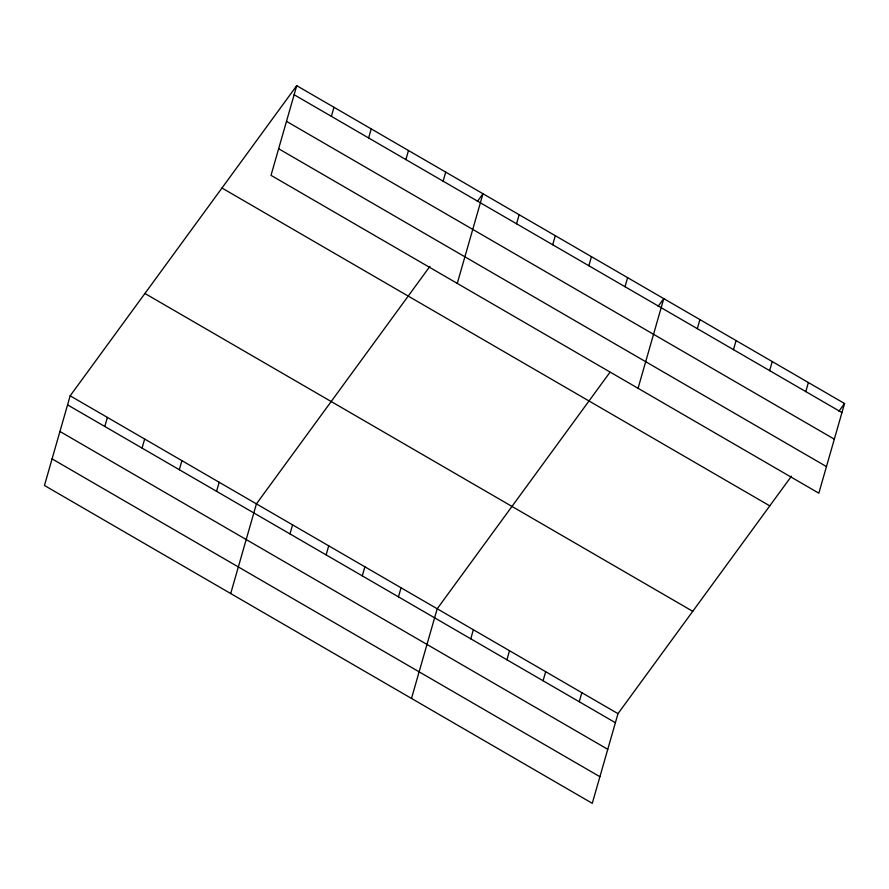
<?xml version="1.0" encoding="UTF-8"?>
<svg xmlns="http://www.w3.org/2000/svg" width="889" height="889" viewBox="0 0 889 889"><rect width="100%" height="100%" fill="white"/><g stroke="black" fill="none" stroke-linecap="round" stroke-linejoin="round"><path stroke-width="1.33" d="M296.726 85.677L271.012 175.344L818.836 493.184L844.55 403.517L296.726 85.677L70.164 395.816L44.45 485.483L592.274 803.323L617.988 713.656L791.488 476.148M104.813 426.487L107.413 417.43M142.073 448.1L144.663 439.033M179.322 469.714L181.923 460.646M216.572 491.328L219.172 482.26M331.375 116.348L333.975 107.291M230.707 593.552L256.421 503.874L429.92 266.367M368.624 137.962L371.224 128.905M289.981 533.911L292.581 524.854M405.884 159.576L408.484 150.519M326.141 554.892L328.741 545.835M443.133 181.189L445.733 172.122M362.301 575.872L364.89 566.815M457.268 283.413L482.983 193.735L477.36 201.447M398.45 596.852L401.05 587.785M516.542 223.784L519.143 214.716M411.496 698.443L437.21 608.765L609.91 372.358M552.702 244.753L555.292 235.696M470.77 638.802L473.359 629.745M588.851 265.733L591.452 256.677M506.919 659.782L509.519 650.715M625.011 286.714L627.612 277.646M543.079 680.763L545.679 671.695M638.058 388.304L663.772 298.626L658.138 306.327M579.239 701.732L581.839 692.675M697.32 328.663L699.921 319.607M733.481 349.644L736.081 340.587M769.641 370.624L772.241 361.556M805.801 391.593L808.39 382.537M838.927 411.218L844.55 403.517M294.126 94.734L841.95 412.574M286.491 121.337L834.327 439.177M278.635 148.741L826.47 466.592M221.961 188.024L769.785 505.863M144.929 293.47L692.753 611.31M70.164 395.816L617.988 713.656M67.564 404.873L615.388 722.713M59.941 431.476L607.765 749.316M52.073 458.88L599.908 776.719"/></g></svg>
